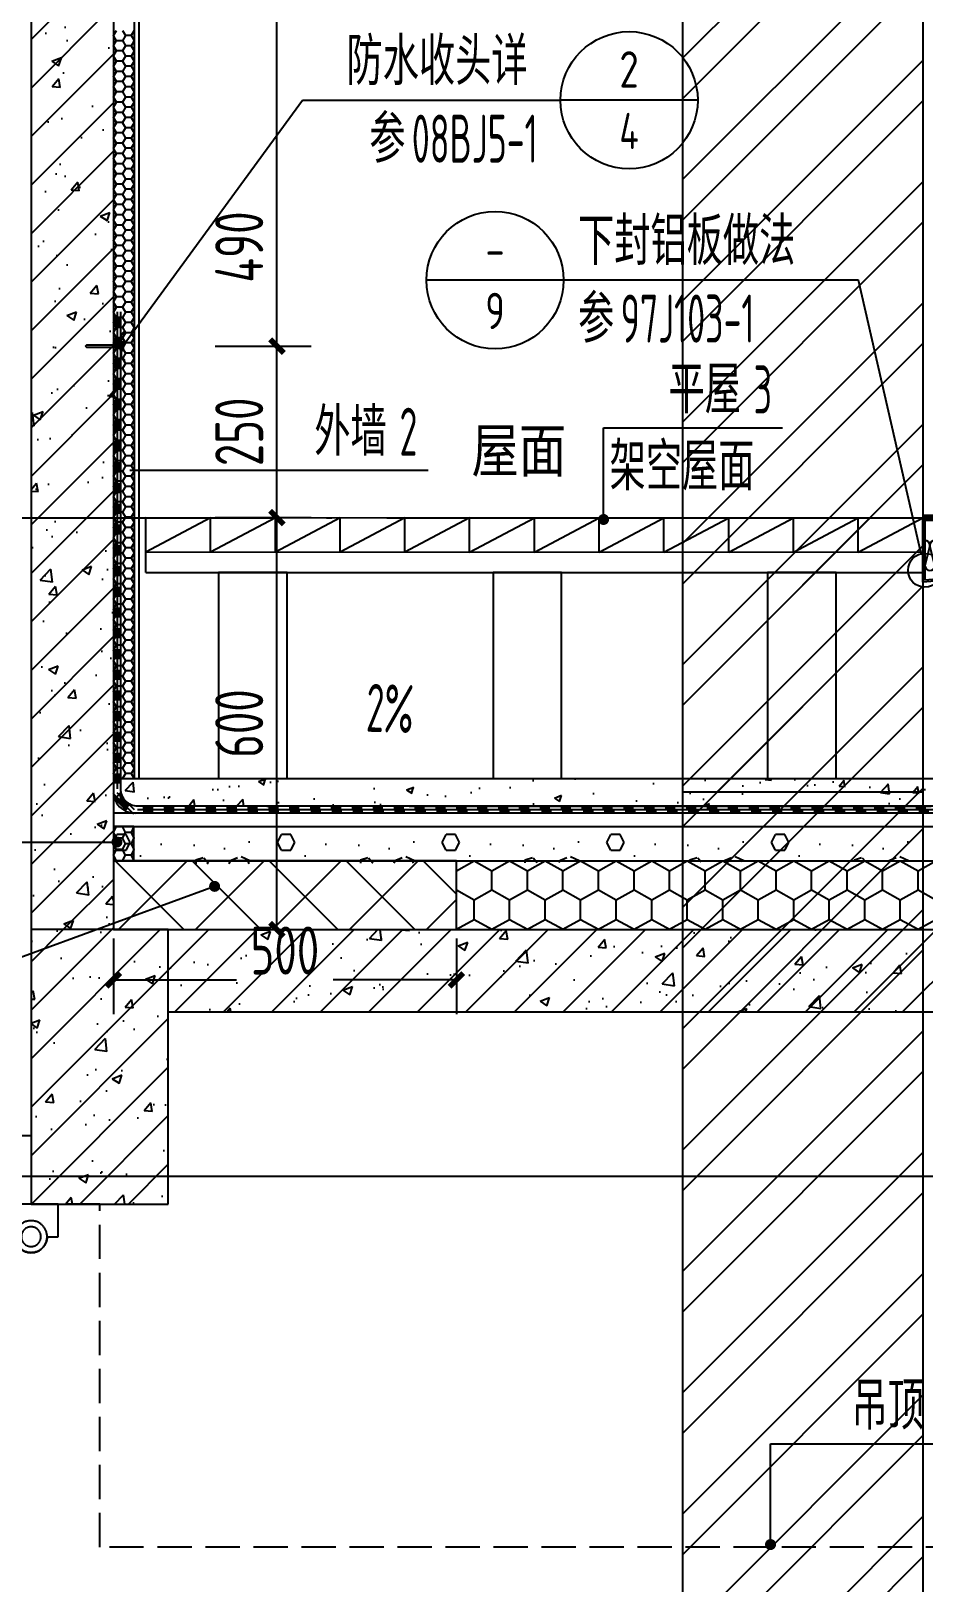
# Model space of a CAD drawing. Extents: x 198753 to 882193, y -399300 to 132460.
# Drawn here: x 374448 to 375749, y 2948 to 5209 of the extents above; entities that cross this region are included whole.
import ezdxf
from ezdxf.enums import TextEntityAlignment as Align

# ---------------------------------------------------------------- set-up
doc = ezdxf.new("R2010")
doc.units = 0
doc.header["$LTSCALE"] = 1000
doc.header["$MEASUREMENT"] = 0
for name, pattern in [('DASH', [0.35, 0.25, -0.1]), ('DOTE', [2.42, 2, -0.2, 0.02, -0.2]), ('HIDDEN', [9.525, 6.35, -3.175])]:
    doc.linetypes.add(name, pattern=pattern)
for name, color, linetype in [('00-图签', 7, 'Continuous'), ('01-标注_尺寸', 124, 'Continuous'), ('01-标注_符号', 200, 'Continuous'), ('02-TEXT_标注', 130, 'Continuous'), ('05-填充_156', 156, 'Continuous'), ('05-填充_天正', 26, 'Continuous'), ('A-0-房间名称', 7, 'Continuous'), ('A-D-玻璃剖线', 130, 'Continuous'), ('A-D-金属剖线', 200, 'Continuous'), ('A-O_屋面', 201, 'Continuous'), ('A-O_防水层', 222, 'Continuous'), ('A-STR-面层', 191, 'Continuous'), ('A-SUR_保温', 222, 'Continuous'), ('A-SUR_看线', 231, 'Continuous'), ('A_AXIS-轴线', 36, 'DOTE'), ('A_STR-砼墙', 51, 'Continuous'), ('A_STR-砼柱', 51, 'Continuous'), ('I-E-家具_活动', 201, 'DASH'), ('构造物', 145, 'Continuous'), ('钢龙骨', 173, 'Continuous')]:
    doc.layers.add(name, color=color, linetype=linetype)
doc.layers.add('04-不打印_辅助线', color=165, linetype='Continuous', plot=False)
doc.styles.add('_TCH_DIM', font='ROS1', dxfattribs={"width": 0.8, "bigfont": 'JD'})
doc.styles.add('_TCH_DIM_T3', font='ROS1', dxfattribs={"width": 0.8, "bigfont": 'JD'})
doc.styles.add('_TCH_SPACE', font='STXIHEI.TTF', dxfattribs={"width": 0.75, "height": 5})
doc.dimstyles.new('_TCH_ARCH&&20', dxfattribs={"dimtxt": 70, "dimasz": 20, "dimexe": 50, "dimexo": 60, "dimgap": 20, "dimtad": 1, "dimdec": 0, "dimzin": 0, "dimdsep": 46, "dimtxsty": '_TCH_DIM_T3', "dimblk": 'ARCHTICK', "dimcen": 0.09, "dimclrt": 4, "dimazin": 2, "dimtfac": 1, "dimtdec": 0, "dimtix": 1, "dimtmove": 2, "dimatfit": 3, "dimfxl": 0, "dimtolj": 1, "dimtzin": 0, "dimarcsym": 0})
pattern_1 = [(45, (0, 0), (-35.355339, 35.355339), []), (50, (0, 0), (143.452037, -12.550427), [15, -165]), (355, (0, 0), (-27.750267, 150.438427), [12, -132]), (100.4514, (11.95, -1.05), (115.701876, 137.88791), [12.74804, -140.22842]), (46.1842, (0, 40), (213.44821, -33.1038), [22.5, -247.5]), (96.6356, (17.79, 37.24), (186.93254, 194.82357), [19.12206, -210.3426]), (351.1842, (0, 40), (186.93239, 194.82372), [18, -198]), (21, (20, 30), (119.38141, -80.523778), [15, -165]), (326, (20, 30), (48.663066, 145.03001), [12, -132]), (71.4514, (29.95, 23.29), (168.044526, 64.5061), [12.74804, -140.22842]), (37.5, (0, 0), (2.431971, 66.578771), [0, -130.4, 0, -134, 0, -132.5]), (7.5, (0, 0), (52.613907, 78.882342), [0, -76.4, 0, -127.4, 0, -50.5]), (327.5, (-44.6, 0), (106.764487, -4.510974), [0, -50, 0, -156, 0, -207]), (317.5, (-64.6, 0), (116.637234, 20.020996), [0, -65, 0, -103.6, 0, -147])]

# ---------------------------------------------------------------- blocks, each defined once
blk = doc.blocks.new('A$C1C2A6847')
for p, q in [((52, 23.1), (55, 28.3)), ((55, 28.3), (55, 14)), ((52, 19.1), (55, 14))]:
    blk.add_line(p, q)
for points in [[(0, 21.1), (2, 23.1), (52, 23.1), (52, 19.1), (2, 19.1), (0, 21.1)], [(56, 42.1), (51, 37.1), (51, 5.1), (56, 0.1)], [(56.7, 41.4), (52, 36.7), (52, 26.6)], [(52, 25.6), (52, 16.6)], [(52, 15.6), (52, 5.6), (56.7, 0.9)]]:
    blk.add_lwpolyline(points)
for centre, start, end in [((52, 26.1), 270, 90), ((56.4, 41.8), 315, 135), ((52, 16.1), 270, 90), ((56.4, 0.5), 225, 45)]:
    blk.add_arc(centre, 0.5, start, end)
blk = doc.blocks.new('A$C643B6CAF')
at = {"layer": '钢龙骨'}
for points in [[(0, 28.4), (0, -31.6), (150, -31.6), (150, 28.4)], [(4, 24.4), (4, -27.6), (146, -27.6), (146, 24.4)]]:
    blk.add_lwpolyline(points, close=True, dxfattribs=at)
at = {"layer": '钢龙骨', "const_width": 10}
blk.add_lwpolyline([(0, -1.6), (-28, -1.6)], dxfattribs=at)
blk = doc.blocks.new('$LinePat$岩棉板')
at = {"color": 0}
for p, q in [((0, -17), (12, -67)), ((12, -67), (24, -17))]:
    blk.add_line(p, q, dxfattribs=at)
for centre, start, end in [((12, -17), 0, 180), ((0, -67), 270, 0), ((24, -67), 180, 270)]:
    blk.add_arc(centre, 12, start, end, dxfattribs=at)
at = {"layer": 'Defpoints'}
blk.add_point((0, 0.1), dxfattribs=at)
at = {"layer": 'Defpoints', "color": 0}
blk.add_point((24, -84), dxfattribs=at)
blk = doc.blocks.new('jrsjyur')
at = {"layer": '01-标注_符号'}
for p, q in [((-523.7, 346.2), (-723.7, 346.2)), ((-94.1, 346.2), (-523.7, 346.2)), ((-2.5, -52.5), (-94.1, 346.2))]:
    blk.add_line(p, q, dxfattribs=at)
for centre, radius in [((-623.7, 346.2), 100), ((3, -76.5), 24.7)]:
    blk.add_circle(centre, radius, dxfattribs=at)
at = {"layer": 'A-D-玻璃剖线'}
blk.add_lwpolyline([(0, 1800), (0, 0), (28, 0), (28, 1800)], dxfattribs=at)
at = {"layer": 'A-D-金属剖线'}
blk.add_lwpolyline([(178, -35), (178, -78.7), (0, -93.7), (0, 0), (28, 0), (28, -3), (3, -3), (3, -90.3), (175, -76.1), (175, -35), (178, -35)], dxfattribs=at)
at = {"layer": '钢龙骨'}
blk.add_lwpolyline([(178, 1800), (178, 0)], dxfattribs=at)
at = {"layer": 'A-SUR_保温', "xscale": 0.5966378461661732, "yscale": 0.5941895062325717, "zscale": 0.5941895062325717, "rotation": 179.999999999983}
for p in [(17.3, -80), (31.6, -80), (46, -80), (60.3, -80), (74.6, -80), (88.9, -80), (103.2, -80), (117.6, -80), (131.9, -80), (146.2, -80), (160.5, -80), (174.8, -80)]:
    blk.add_blockref('$LinePat$岩棉板', p, dxfattribs=at)
at = {"layer": '钢龙骨'}
blk.add_blockref('A$C643B6CAF', (28, 1.6), dxfattribs=at)
at = {"layer": '02-TEXT_标注', "style": '_TCH_DIM'}
for s, height, width, p in [('下封铝板做法', 69.46, 0.8, (-502.7, 368.3)), ('参', 69.5, 0.8, (-502.7, 255.2)), ('97J103-1', 70, 0.64, (-440.6, 255.2))]:
    blk.add_text(s, height=height, dxfattribs=dict(at, width=width)).set_placement(p)
for s, p, p2 in [('-', (-637.8, 364.6), (-609.5, 364.6)), ('9', (-637.8, 274.8), (-609.5, 274.8))]:
    blk.add_text(s, height=53, dxfattribs=at).set_placement(p, p2, align=Align.FIT)
blk = doc.blocks.new('*U174')
at = {"layer": '05-填充_156'}
h = blk.add_hatch(dxfattribs=at)
h.set_pattern_fill('金属', color=256, scale=50)
h.set_pattern_definition([(45, (-150, -1800), (-88.388, 88.388), []), (45, (-91.07, -1800), (-88.388, 88.388), [])])
h.paths.add_polyline_path([(-350, 0), (0, 0), (0, -2300), (-350, -2300)])
at = {"layer": 'A-SUR_看线', "color": 8}
blk.add_lwpolyline([(-350, 0), (0, 0), (0, -2300), (-350, -2300)], close=True, dxfattribs=at)
blk = doc.blocks.new('$LinePat$聚苯板')
at = {"color": 0}
for p, q in [((14.8, -8.6), (0, 0)), ((29.7, 0), (14.8, -8.6)), ((14.8, -8.6), (14.8, -25.7)), ((14.8, -25.7), (0, -34.3)), ((29.7, -34.3), (14.8, -25.7)), ((0, -34.3), (0, -51.4)), ((0, -51.4), (14.8, -60)), ((14.8, -60), (29.7, -51.4))]:
    blk.add_line(p, q, dxfattribs=at)
blk = doc.blocks.new('*U230')
at = {"layer": 'A-SUR_保温', "color": 26}
blk.add_lwpolyline([(0, 0), (30, 0), (30, 50), (0, 50), (0, 0)], dxfattribs=at)
at = {"layer": 'A-SUR_保温', "color": 26, "xscale": -0.5613129069031817, "yscale": 0.5, "zscale": 0.5, "rotation": 270.000000908562}
for p in [(30, 33.3), (30, 16.7), (30, 0)]:
    blk.add_blockref('$LinePat$聚苯板', p, dxfattribs=at)
blk = doc.blocks.new('窗帘')
at = {"linetype": 'HIDDEN', "ltscale": 3}
blk.add_line((23.3, -47.5), (23.3, -491.9), dxfattribs=at)
blk.add_lwpolyline([(-23.3, -47.5), (-39.5, -47.5), (-39.5, 0), (39.5, 0), (39.5, -47.5), (23.3, -47.5)])
for radius in [23.3, 14.3]:
    blk.add_circle((0, -47.5), radius)
blk.add_arc((0, -47.5), 23.3, 180, 0)
blk = doc.blocks.new('_ArchTick')
at = {"color": 0, "linetype": 'ByBlock', "const_width": 0.4}
blk.add_lwpolyline([(-0.5, -0.5), (0.5, 0.5)], dxfattribs=at)
blk = doc.blocks.new('*D2115')
at = {"layer": '01-标注_尺寸', "color": 0, "lineweight": -2, "transparency": 16777216}
for p, q in [((0, -13.3), (0, -123.3)), ((500, -13.3), (500, -123.3)), ((0, -73.3), (179.6, -73.3)), ((500, -73.3), (320.4, -73.3))]:
    blk.add_line(p, q, dxfattribs=at)
at = {"layer": 'Defpoints', "color": 0, "transparency": 16777216}
for p in [(0, 46.7), (500, 46.7), (500, -73.3)]:
    blk.add_point(p, dxfattribs=at)
at = {"layer": '01-标注_尺寸', "color": 0, "lineweight": -2, "transparency": 16777216, "xscale": 20, "yscale": 20, "zscale": 20, "rotation": 180}
blk.add_blockref('_ArchTick', (0, -73.3), dxfattribs=at)
at = {"layer": '01-标注_尺寸', "color": 0, "lineweight": -2, "transparency": 16777216, "xscale": 20, "yscale": 20, "zscale": 20}
blk.add_blockref('_ArchTick', (500, -73.3), dxfattribs=at)
at = {"layer": '01-标注_尺寸', "color": 4, "transparency": 16777216, "insert": (250, -30.6), "char_height": 70, "attachment_point": 5, "style": '_TCH_DIM_T3'}
blk.add_mtext('\\A1;500', dxfattribs=at)
blk = doc.blocks.new('$LinePat$防水层2')
at = {"color": 0}
blk.add_line((0, 0), (600, 0), dxfattribs=at)
blk.add_solid([(150, 0), (450, 0), (150, -100), (450, -100)], dxfattribs=at)
blk = doc.blocks.new('$LinePat$空心砌块')
at = {"color": 0}
for p in [(0, -300), (536, -300)]:
    blk.add_line(p, (536, 0), dxfattribs=at)
blk = doc.blocks.new('*D1420')
at = {"layer": '01-标注_尺寸', "color": 0, "lineweight": -2, "transparency": 16777216}
for p, q in [((374716.1, 4500.1), (374856.2, 4500.1)), ((374806.2, 3900), (374806.2, 4500.1)), ((374716.1, 3900), (374856.2, 3900))]:
    blk.add_line(p, q, dxfattribs=at)
at = {"layer": 'Defpoints', "color": 0, "transparency": 16777216}
for p in [(374656.1, 4500.1), (374806.2, 4500.1), (374656.1, 3900)]:
    blk.add_point(p, dxfattribs=at)
at = {"layer": '01-标注_尺寸', "color": 0, "lineweight": -2, "transparency": 16777216, "xscale": 20, "yscale": 20, "zscale": 20}
for p, rotation in [((374806.2, 4500.1), 90), ((374806.2, 3900), 270)]:
    blk.add_blockref('_ArchTick', p, dxfattribs=dict(at, rotation=rotation))
at = {"layer": '01-标注_尺寸', "color": 4, "transparency": 16777216, "insert": (374751.2, 4200.1), "char_height": 70, "attachment_point": 5, "rotation": 90, "style": '_TCH_DIM_T3'}
blk.add_mtext('\\A1;600', dxfattribs=at)
blk = doc.blocks.new('*D1421')
at = {"layer": '01-标注_尺寸', "color": 0, "lineweight": -2, "transparency": 16777216}
for p, q in [((374716.1, 4750), (374856.2, 4750)), ((374806.2, 4500.1), (374806.2, 4750)), ((374716.1, 4500.1), (374856.2, 4500.1))]:
    blk.add_line(p, q, dxfattribs=at)
at = {"layer": 'Defpoints', "color": 0, "transparency": 16777216}
for p in [(374656.1, 4750), (374806.2, 4750), (374656.1, 4500.1)]:
    blk.add_point(p, dxfattribs=at)
at = {"layer": '01-标注_尺寸', "color": 0, "lineweight": -2, "transparency": 16777216, "xscale": 20, "yscale": 20, "zscale": 20}
for p, rotation in [((374806.2, 4750), 90), ((374806.2, 4500.1), 270)]:
    blk.add_blockref('_ArchTick', p, dxfattribs=dict(at, rotation=rotation))
at = {"layer": '01-标注_尺寸', "color": 4, "transparency": 16777216, "insert": (374751.2, 4625.1), "char_height": 70, "attachment_point": 5, "rotation": 90, "style": '_TCH_DIM_T3'}
blk.add_mtext('\\A1;250', dxfattribs=at)
blk = doc.blocks.new('*D1422')
at = {"layer": '01-标注_尺寸', "color": 0, "lineweight": -2, "transparency": 16777216}
for p, q in [((374716.1, 5239.8), (374856.2, 5239.8)), ((374806.2, 4750), (374806.2, 5239.8)), ((374716.1, 4750), (374856.2, 4750))]:
    blk.add_line(p, q, dxfattribs=at)
at = {"layer": 'Defpoints', "color": 0, "transparency": 16777216}
for p in [(374656.1, 5239.8), (374806.2, 5239.8), (374656.1, 4750)]:
    blk.add_point(p, dxfattribs=at)
at = {"layer": '01-标注_尺寸', "color": 0, "lineweight": -2, "transparency": 16777216, "xscale": 20, "yscale": 20, "zscale": 20}
for p, rotation in [((374806.2, 5239.8), 90), ((374806.2, 4750), 270)]:
    blk.add_blockref('_ArchTick', p, dxfattribs=dict(at, rotation=rotation))
at = {"layer": '01-标注_尺寸', "color": 4, "transparency": 16777216, "insert": (374751.2, 4894.4), "char_height": 70, "attachment_point": 5, "rotation": 90, "style": '_TCH_DIM_T3'}
blk.add_mtext('\\A1;490', dxfattribs=at)
blk = doc.blocks.new('dfsgfdgh')
at = {"transparency": 33554641}
h = blk.add_hatch(dxfattribs=at)
h.set_pattern_fill('ANSI37', color=26, scale=50)
h.set_pattern_definition([(45, (4580, -17100), (-56.1266, 56.1266), []), (135, (4580, -17100), (-56.1266, -56.1266), [])])
h.paths.add_polyline_path([(0, 0), (500, 0), (500, 100), (0, 100)])
at = {"color": 26}
blk.add_lwpolyline([(0, 0), (500, 0), (500, 100), (0, 100)], close=True, dxfattribs=at)
at = {"layer": '01-标注_尺寸'}
dim = blk.add_linear_dim(base=(500, -73.3), p1=(0, 46.7), p2=(500, 46.7), angle=360, dimstyle='_TCH_ARCH&&20', dxfattribs=at)
dim.commit()
dim.dimension.update_dxf_attribs({"geometry": '*D2115', "text_midpoint": (250, -30.6), "dimtype": 161})

msp = doc.modelspace()

# ---------------------------------------------------------------- hatches: boundary and pattern name
at = {"layer": '05-填充_天正'}
h = msp.add_hatch(dxfattribs=at)
h.set_pattern_fill('钢筋混凝土', color=256, scale=20, style=0)
h.set_pattern_definition(pattern_1)
h.paths.add_polyline_path([(374567.8, 5239.8), (374447.8, 5239.8), (374447.8, 3900), (374567.8, 3900)])
h = msp.add_hatch(dxfattribs=at)
h.set_pattern_fill('钢筋混凝土', color=256, scale=20, style=0)
h.set_pattern_definition(pattern_1)
h.paths.add_polyline_path([(374447.8, 3500), (374647.8, 3500), (374647.8, 3900), (374447.8, 3900)])
h = msp.add_hatch(dxfattribs=at)
h.set_pattern_fill('钢筋混凝土', color=256, scale=20, style=0)
h.set_pattern_definition(pattern_1)
h.paths.add_polyline_path([(374647.8, 3900), (374647.8, 3780), (376247.8, 3780), (376247.8, 3900)])
at = {"layer": 'A-SUR_保温'}
h = msp.add_hatch(dxfattribs=at)
h.set_pattern_fill('混凝土', color=26, scale=15)
h.set_pattern_definition([(50, (285043.275, 406223.1), (107.589027, -9.41282), [11.25, -123.75]), (355, (285043.28, 406223.1), (-20.8127, 112.82882), [9, -99]), (100.4514, (285052.24, 406222.31), (86.776407, 103.41593), [9.561029, -105.171317]), (46.1842, (285043.28, 406253.1), (160.086157, -24.827852), [16.875, -185.625]), (96.6356, (285056.62, 406251.03), (140.199406, 146.11768), [14.34154, -157.75695]), (351.1842, (285043.28, 406253.1), (140.19929, 146.11779), [13.5, -148.5]), (21, (285058.275, 406245.6), (89.536058, -60.392834), [11.25, -123.75]), (326, (285058.28, 406245.6), (36.4973, 108.772507), [9, -99]), (71.4514, (285065.74, 406240.56), (126.033394, 48.379575), [9.561029, -105.171317]), (37.5, (285043.275, 406223.096), (1.8239783, 49.934078), [0, -97.8, 0, -100.5, 0, -99.375]), (7.5, (285043.275, 406223.096), (39.4604306, 59.161757), [0, -57.3, 0, -95.55, 0, -37.875]), (327.5, (285009.825, 406223.096), (80.0733654, -3.3832308), [0, -37.5, 0, -117, 0, -155.25]), (317.5, (284994.825, 406223.096), (87.477925, 15.015747), [0, -48.75, 0, -77.7, 0, -110.25])])
h.paths.add_polyline_path([(375917.8, 4079.9), (375917.8, 4119.9), (374568.1, 4120), (374567.8, 4079.9)])
h = msp.add_hatch(dxfattribs=at)
h.set_pattern_fill('加气混凝土', color=26, scale=20)
h.set_pattern_definition([(0, (405272.82, 402044.56), (120, 240), [0, -240]), (0, (405132.42, 402012.16), (120, 240), [0, -240]), (0, (405210.42, 402009.76), (120, 240), [0, -240]), (0, (405295.62, 402080.56), (120, 240), [0, -240]), (0, (405196.02, 401997.76), (120, 240), [0, -240]), (0, (405319.62, 402231.76), (120, 240), [0, -240]), (0, (405246.42, 402212.56), (120, 240), [0, -240]), (0, (405284.82, 402182.56), (120, 240), [0, -240]), (0, (405089.22, 402177.76), (120, 240), [0, -240]), (0, (405206.82, 402166.96), (120, 240), [0, -240]), (0, (405161.22, 402105.76), (120, 240), [0, -240]), (0, (405163.62, 402015.76), (120, 240), [0, -240]), (0, (405253.62, 402006.16), (120, 240), [0, -240]), (0, (405319.62, 402111.76), (120, 240), [0, -240]), (0, (405095.22, 402074.56), (120, 240), [0, -240]), (0, (405115.62, 402115.36), (120, 240), [0, -240]), (0, (405209.22, 402098.56), (120, 240), [0, -240]), (0, (405175.62, 402063.76), (120, 240), [0, -240]), (0, (405156.42, 402142.96), (120, 240), [0, -240]), (0, (405186.42, 402232.96), (120, 240), [0, -240]), (0, (405104.82, 402024.16), (120, 240), [0, -240]), (0, (405236.82, 402183.76), (120, 240), [0, -240]), (0, (405125.22, 402187.36), (120, 240), [0, -240]), (0, (405106.02, 402218.56), (120, 240), [0, -240]), (130.601294, (405304.879, 402156.617), (-599.99999337, 720.00000315), [10.53662, -4414.8444]), (18.434949, (405287.736, 402161.19), (599.9999978, 239.9999982), [10.8421, -1507.05116]), (90, (405287.74, 402150.9), (120, 240), [10.28571, -469.71426]), (161.565051, (405298.02, 402147.474), (-600.000003, 239.999982), [10.8421, -1507.05116]), (53.130102, (405298.02, 402147.474), (120, 240), [11.42857, -1188.5714]), (135, (405307.165, 402025.19), (-120.000015, 239.999984), [9.69746, -669.12504]), (45, (405293.45, 402025.19), (120, 239.999999), [9.69746, -669.12504]), (135, (405300.31, 402018.33), (-120.000015, 239.999984), [9.69746, -669.12504]), (45, (405300.31, 402018.33), (120, 239.999999), [9.69746, -669.12504]), (116.56505, (405191.74, 402186.33), (-2e-05, 479.99999), [12.77753, -255.5506]), (180, (405186.02, 402197.76), (-120, 240), [13.71429, -226.2857]), (63.43495, (405166.6, 402186.33), (1e-06, 480), [12.77753, -255.5506]), (116.56505, (405172.3, 402174.9), (-2e-05, 479.99999), [12.77753, -255.5506]), (0, (405172.3, 402174.9), (120, 240), [13.71429, -226.2857]), (63.43495, (405186.02, 402174.9), (1e-06, 480), [12.77753, -255.5506]), (107.102728, (405282.022, 402105.188), (-359.99998624, 1200.00000194), [15.54454, -6513.161]), (143.972626, (405277.45, 402120.045), (-2279.9999711, 1679.9999981), [15.54454, -3248.808]), (180, (405264.88, 402129.2), (-120, 240), [14.85714, -225.14284]), (36.0273733, (405237.45, 402120.045), (2279.99998315, 1679.9999819), [15.54454, -3248.808]), (71.565051, (405232.88, 402106.33), (360.000002, 1199.999998), [14.45613, -1503.43712]), (107.102728, (405237.4504, 402091.474), (-359.99998624, 1200.00000194), [15.54454, -6513.161]), (143.972626, (405250.022, 402082.331), (-2279.9999711, 1679.9999981), [15.54454, -3248.808]), (0, (405250.02, 402082.33), (120, 240), [14.85714, -225.14284]), (36.0273733, (405264.879, 402082.331), (2279.99998315, 1679.9999819), [15.54454, -3248.808]), (71.565051, (405277.45, 402091.474), (360.000002, 1199.999998), [14.45613, -1503.43712]), (150.255118, (405284.308, 402217.188), (-360.0000009, 239.999997), [9.21401, -1925.72784]), (90, (405276.31, 402212.62), (120, 240), [9.14286, -470.8571]), (29.744881, (405276.308, 402212.617), (360.0000002, 239.9999989), [9.21401, -1925.72784]), (116.56505, (405228.3, 402046.9), (-2e-05, 479.99999), [12.77753, -255.5506]), (168.690067, (405222.593, 402058.331), (-1080.0000008, 239.999994), [11.6549, -2435.8742]), (41.185925, (405202.022, 402052.617), (2999.99998182, 2639.9999769), [12.14874, -5090.3208]), (90, (405202.02, 402041.19), (120, 240), [11.42857, -468.5714]), (138.814074, (405211.165, 402033.188), (-2999.99994668, 2640.0000168), [12.14874, -5090.3208]), (16.6992442, (405211.165, 402033.188), (3959.9999702, 1199.99998743), [11.93178, -4999.415]), (60.945396, (405222.593, 402036.617), (119.99999968, 239.99999788), [11.76643, -4930.1358]), (109.983106, (405127.736, 402147.474), (-600.00000226, 1679.99999555), [13.3768, -5604.879]), (155.556045, (405123.165, 402160.045), (-1560.00000595, 719.99998504), [13.8092, -5786.0526]), (24.4439547, (405098.022, 402160.045), (1560.00000078, 719.99999654), [13.8092, -5786.0526]), (70.0168934, (405093.45, 402147.474), (600.0000018, 1679.99999583), [13.3768, -5604.879]), (109.983106, (405098.022, 402134.903), (-600.00000226, 1679.99999555), [13.3768, -5604.879]), (160.016893, (405110.593, 402130.331), (-600.0000004, 239.9999891), [13.3768, -2795.751]), (19.9831065, (405110.593, 402130.331), (599.9999967, 239.9999996), [13.3768, -2795.751]), (70.0168934, (405123.165, 402134.903), (600.0000018, 1679.99999583), [13.3768, -5604.879]), (122.005383, (405216.88, 402125.76), (-120.0000161, 239.9999877), [10.78169, -2253.3736]), (18.434949, (405200.88, 402131.474), (599.9999978, 239.9999982), [10.8421, -1507.05116]), (90, (405200.88, 402121.19), (120, 240), [10.28571, -469.71426]), (161.565051, (405211.165, 402117.76), (-600.000003, 239.999982), [10.8421, -1507.05116]), (54.462322, (405211.165, 402117.76), (839.9999988, 1199.9999982), [9.83123, -4119.2846]), (116.56505, (405147.16, 402067.47), (-2e-05, 479.99999), [12.77753, -255.5506]), (180, (405141.45, 402078.9), (-120, 240), [12.57143, -227.42856]), (59.0362434, (405122.022, 402067.474), (120.0000004, 239.9999988), [13.32789, -2785.5288]), (120.963756, (405128.88, 402056.045), (-120.0000164, 239.999989), [13.32789, -2785.5288]), (0, (405128.88, 402056.05), (120, 240), [12.57143, -227.42856]), (63.43495, (405141.45, 402056.05), (1e-06, 480), [12.77753, -255.5506])])
h.paths.add_polyline_path([(375947.8, 4000), (375947.8, 4049.9), (374567.8, 4050.1), (374567.8, 3995.2)])

# ---------------------------------------------------------------- linework, layer by layer
at = {"layer": '01-标注_符号'}
for p, q in [((374580.8, 4749), (374843.4, 5108.2)), ((374843.4, 5108.2), (375219.5, 5108.2)), ((375419.5, 5108.2), (375219.5, 5108.2)), ((375282.3, 4497.4), (375282.3, 4630.8)), ((375282.3, 4630.8), (375542.9, 4630.8)), ((374591.8, 4569.2), (374817.8, 4569.2)), ((374817.8, 4569.2), (375026.7, 4569.2)), ((374715.3, 3962.9), (374255.3, 3794.3)), ((375525.7, 3004), (375525.7, 3150.5)), ((375525.7, 3150.5), (375766.1, 3150.5))]:
    msp.add_line(p, q, dxfattribs=at)
at = {"layer": '01-标注_符号', "const_width": 8}
for points in [[(375282.3, 4493.4, 1), (375282.3, 4501.4, 1)], [(374569, 4027.5, 1), (374577, 4027.5, 1)], [(374719.1, 3964.3, 1), (374711.6, 3961.5, 1)], [(375525.7, 3000, 1), (375525.7, 3008, 1)]]:
    msp.add_lwpolyline(points, format="xyb", close=True, dxfattribs=at)
at = {"layer": '01-标注_符号'}
msp.add_lwpolyline([(374853.9, 4169.9, 0, 0, 0), (375012.5, 4164.8, 16, 0, 0), (375072.5, 4162.8, 0, 0, 0)], format="xyseb", dxfattribs=at)
msp.add_lwpolyline([(373295.2, 4027.5), (374573, 4027.5)], dxfattribs=at)
for centre, radius in [((375319.5, 5108.2), 100), ((374579.3, 4746.8), 2.65)]:
    msp.add_circle(centre, radius, dxfattribs=at)
at = {"layer": '04-不打印_辅助线', "color": 251}
msp.add_line((408384.2, 3540), (338573.5, 3540), dxfattribs=at)
at = {"layer": 'A-O_屋面'}
for p, q in [((374615.1, 4500.2), (375747.8, 4499.9)), ((374615.1, 4420.2), (374615.1, 4500.2)), ((374615.1, 4450.2), (375747.8, 4450)), ((375747.8, 4450), (375747.8, 4420)), ((374615.1, 4420.2), (375747.8, 4420)), ((374568.1, 4120), (375937.8, 4119.8)), ((374567.8, 4070), (375947.8, 4070)), ((374568.1, 4070), (375947.8, 4069.8)), ((374567.8, 4050), (375947.8, 4050))]:
    msp.add_line(p, q, dxfattribs=at)
for points in [[(374721.2, 4420.1), (374721.2, 4119.9), (374821.2, 4119.9), (374821.2, 4420.1), (374721.2, 4420.1)], [(375121.2, 4420.1), (375121.2, 4119.9), (375221.2, 4119.9), (375221.2, 4420.1), (375121.2, 4420.1)], [(375521.2, 4420.1), (375521.2, 4119.9), (375621.2, 4119.9), (375621.2, 4420.1), (375521.2, 4420.1)]]:
    msp.add_lwpolyline(points, close=True, dxfattribs=at)
msp.add_lwpolyline([(374567.8, 4000), (375947.8, 4000), (375947.8, 4400)], dxfattribs=at)
at = {"layer": 'A-O_防水层'}
for points in [[(374568.1, 5144.6), (374568.1, 4105, 0.49936), (374603.1, 4070), (375947.8, 4069.8)], [(374578.1, 4800), (374578.1, 4105, 0.414214), (374603.1, 4080), (375947.8, 4080)]]:
    msp.add_lwpolyline(points, format="xyb", dxfattribs=at)
at = {"layer": 'A-STR-面层', "linetype": 'DASH', "ltscale": 0.2}
msp.add_lwpolyline([(378531.9, 3000), (374547.8, 3000), (374547.8, 3500), (374325.8, 3500)], dxfattribs=at)
at = {"layer": 'A-SUR_保温'}
msp.add_line((374447.8, 5300), (374447.8, 3599.8), dxfattribs=at)
at = {"layer": 'A-SUR_保温', "color": 26}
msp.add_line((374598.1, 5239.8), (374598.1, 4120), dxfattribs=at)
at = {"layer": 'A-SUR_保温'}
for points in [[(374447.8, 5300), (374347.8, 5300), (374347.8, 3703.2), (374195.8, 3703.2), (374195.8, 3604.8), (374325.8, 3604.8), (374325.8, 3599.8), (374447.8, 3599.8)], [(374605.1, 5239.8), (374605.1, 4120)]]:
    msp.add_lwpolyline(points, dxfattribs=at)
at = {"layer": 'A_AXIS-轴线', "ltscale": 0.4}
msp.add_line((373030.2, 4500), (378531.9, 4500), dxfattribs=at)
at = {"layer": 'A_STR-砼墙'}
for p, q in [((374447.8, 5239.8), (374447.8, 3900)), ((374567.8, 5239.8), (374567.8, 3900)), ((374647.8, 3900), (376247.8, 3900)), ((374647.8, 3780), (376247.8, 3780))]:
    msp.add_line(p, q, dxfattribs=at)
at = {"layer": 'A_STR-砼柱'}
for p, q in [((374647.8, 3900), (374447.8, 3900)), ((374447.8, 3900), (374447.8, 3500)), ((374647.8, 3500), (374647.8, 3900)), ((374447.8, 3500), (374647.8, 3500))]:
    msp.add_line(p, q, dxfattribs=at)

# ---------------------------------------------------------------- block references
msp.add_blockref('jrsjyur', (375747.8, 4499.9))
at = {"layer": '00-图签'}
for p in [(375747.8, 6400), (375747.8, 4499.9)]:
    msp.add_blockref('*U174', p, dxfattribs=at)
at = {"layer": 'A-O_防水层', "yscale": 0.05, "zscale": 0.05}
for p, xscale, rotation in [((374573.1, 4800), 0.05036231884056291, 270.0000000020586), ((374578.1, 4800), 0.05036231884056291, 270.0000000020586), ((374573.1, 4769.8), 0.05036231884056291, 270.0000000020586), ((374578.1, 4769.8), 0.05036231884056291, 270.0000000020586), ((374573.1, 4739.6), 0.05036231884056291, 270.0000000020586), ((374578.1, 4739.6), 0.05036231884056291, 270.0000000020586), ((374573.1, 4709.3), 0.05036231884056291, 270.0000000020586), ((374578.1, 4709.3), 0.05036231884056291, 270.0000000020586), ((374573.1, 4679.1), 0.05036231884056291, 270.0000000020586), ((374578.1, 4679.1), 0.05036231884056291, 270.0000000020586), ((374573.1, 4648.9), 0.05036231884056291, 270.0000000020586), ((374578.1, 4648.9), 0.05036231884056291, 270.0000000020586), ((374573.1, 4618.7), 0.05036231884056291, 270.0000000020586), ((374578.1, 4618.7), 0.05036231884056291, 270.0000000020586), ((374573.1, 4588.5), 0.05036231884056291, 270.0000000020586), ((374578.1, 4588.5), 0.05036231884056291, 270.0000000020586), ((374573.1, 4558.3), 0.05036231884056291, 270.0000000020586), ((374578.1, 4558.3), 0.05036231884056291, 270.0000000020586), ((374573.1, 4528), 0.05036231884056291, 270.0000000020586), ((374578.1, 4528), 0.05036231884056291, 270.0000000020586), ((374573.1, 4497.8), 0.05036231884056291, 270.0000000020586), ((374578.1, 4497.8), 0.05036231884056291, 270.0000000020586), ((374573.1, 4467.6), 0.05036231884056291, 270.0000000020586), ((374578.1, 4467.6), 0.05036231884056291, 270.0000000020586), ((374573.1, 4437.4), 0.05036231884056291, 270.0000000020586), ((374578.1, 4437.4), 0.05036231884056291, 270.0000000020586), ((374573.1, 4407.2), 0.05036231884056291, 270.0000000020586), ((374578.1, 4407.2), 0.05036231884056291, 270.0000000020586), ((374573.1, 4377), 0.05036231884056291, 270.0000000020586), ((374578.1, 4377), 0.05036231884056291, 270.0000000020586), ((374573.1, 4346.7), 0.05036231884056291, 270.0000000020586), ((374578.1, 4346.7), 0.05036231884056291, 270.0000000020586), ((374573.1, 4316.5), 0.05036231884056291, 270.0000000020586), ((374578.1, 4316.5), 0.05036231884056291, 270.0000000020586), ((374573.1, 4286.3), 0.05036231884056291, 270.0000000020586), ((374578.1, 4286.3), 0.05036231884056291, 270.0000000020586), ((374573.1, 4256.1), 0.05036231884056291, 270.0000000020586), ((374578.1, 4256.1), 0.05036231884056291, 270.0000000020586), ((374573.1, 4225.9), 0.05036231884056291, 270.0000000020586), ((374578.1, 4225.9), 0.05036231884056291, 270.0000000020586), ((374573.1, 4195.7), 0.05036231884056291, 270.0000000020586), ((374578.1, 4195.7), 0.05036231884056291, 270.0000000020586), ((374573.1, 4165.4), 0.05036231884056291, 270.0000000020586), ((374578.1, 4165.4), 0.05036231884056291, 270.0000000020586), ((374573.1, 4135.2), 0.05036231884056291, 270.0000000020586), ((374578.1, 4135.2), 0.05036231884056291, 270.0000000020586), ((374566.9, 4098.8), 0.07071067811865368, 315.0000000000009), ((374572.9, 4099.8), 0.05892556509887788, 315.0000000000011), ((374603.1, 4080), 0.05074150773546215, 359.9927441738095), ((374603.1, 4075), 0.05093599184984075, 359.9932060399793), ((374633.6, 4080), 0.05074150773546215, 359.9927441738095), ((374633.7, 4075), 0.05093599184984075, 359.9932060399793), ((374664, 4080), 0.05074150773546215, 359.9927441738095), ((374664.2, 4075), 0.05093599184984075, 359.9932060399793), ((374694.5, 4080), 0.05074150773546215, 359.9927441738095), ((374694.8, 4075), 0.05093599184984075, 359.9932060399793), ((374724.9, 4080), 0.05074150773546215, 359.9927441738095), ((374725.4, 4075), 0.05093599184984075, 359.9932060399793), ((374755.3, 4080), 0.05074150773546215, 359.9927441738095), ((374755.9, 4075), 0.05093599184984075, 359.9932060399793), ((374785.8, 4080), 0.05074150773546215, 359.9927441738095), ((374786.5, 4075), 0.05093599184984075, 359.9932060399793), ((374816.2, 4080), 0.05074150773546215, 359.9927441738095), ((374817, 4075), 0.05093599184984075, 359.9932060399793), ((374846.7, 4080), 0.05074150773546215, 359.9927441738095), ((374847.6, 4075), 0.05093599184984075, 359.9932060399793), ((374877.1, 4080), 0.05074150773546215, 359.9927441738095), ((374878.2, 4075), 0.05093599184984075, 359.9932060399793), ((374907.6, 4080), 0.05074150773546215, 359.9927441738095), ((374908.7, 4075), 0.05093599184984075, 359.9932060399793), ((374938, 4080), 0.05074150773546215, 359.9927441738095), ((374939.3, 4075), 0.05093599184984075, 359.9932060399793), ((374968.5, 4080), 0.05074150773546215, 359.9927441738095), ((374969.9, 4075), 0.05093599184984075, 359.9932060399793), ((374998.9, 4079.9), 0.05074150773546215, 359.9927441738095), ((375000.4, 4075), 0.05093599184984075, 359.9932060399793), ((375029.3, 4079.9), 0.05074150773546215, 359.9927441738095), ((375031, 4074.9), 0.05093599184984075, 359.9932060399793), ((375059.8, 4079.9), 0.05074150773546215, 359.9927441738095), ((375061.5, 4074.9), 0.05093599184984075, 359.9932060399793), ((375090.2, 4079.9), 0.05074150773546215, 359.9927441738095), ((375092.1, 4074.9), 0.05093599184984075, 359.9932060399793), ((375120.7, 4079.9), 0.05074150773546215, 359.9927441738095), ((375122.7, 4074.9), 0.05093599184984075, 359.9932060399793), ((375151.1, 4079.9), 0.05074150773546215, 359.9927441738095), ((375153.2, 4074.9), 0.05093599184984075, 359.9932060399793), ((375181.6, 4079.9), 0.05074150773546215, 359.9927441738095), ((375183.8, 4074.9), 0.05093599184984075, 359.9932060399793), ((375212, 4079.9), 0.05074150773546215, 359.9927441738095), ((375214.3, 4074.9), 0.05093599184984075, 359.9932060399793), ((375242.5, 4079.9), 0.05074150773546215, 359.9927441738095), ((375244.9, 4074.9), 0.05093599184984075, 359.9932060399793), ((375272.9, 4079.9), 0.05074150773546215, 359.9927441738095), ((375275.5, 4074.9), 0.05093599184984075, 359.9932060399793), ((375303.3, 4079.9), 0.05074150773546215, 359.9927441738095), ((375306, 4074.9), 0.05093599184984075, 359.9932060399793), ((375333.8, 4079.9), 0.05074150773546215, 359.9927441738095), ((375336.6, 4074.9), 0.05093599184984075, 359.9932060399793), ((375364.2, 4079.9), 0.05074150773546215, 359.9927441738095), ((375367.2, 4074.9), 0.05093599184984075, 359.9932060399793), ((375394.7, 4079.9), 0.05074150773546215, 359.9927441738095), ((375397.7, 4074.9), 0.05093599184984075, 359.9932060399793), ((375425.1, 4079.9), 0.05074150773546215, 359.9927441738095), ((375428.3, 4074.9), 0.05093599184984075, 359.9932060399793), ((375455.6, 4079.9), 0.05074150773546215, 359.9927441738095), ((375458.8, 4074.9), 0.05093599184984075, 359.9932060399793), ((375486, 4079.9), 0.05074150773546215, 359.9927441738095), ((375489.4, 4074.9), 0.05093599184984075, 359.9932060399793), ((375516.5, 4079.9), 0.05074150773546215, 359.9927441738095), ((375520, 4074.9), 0.05093599184984075, 359.9932060399793), ((375546.9, 4079.9), 0.05074150773546215, 359.9927441738095), ((375550.5, 4074.9), 0.05093599184984075, 359.9932060399793), ((375577.4, 4079.9), 0.05074150773546215, 359.9927441738095), ((375581.1, 4074.9), 0.05093599184984075, 359.9932060399793), ((375607.8, 4079.9), 0.05074150773546215, 359.9927441738095), ((375611.6, 4074.9), 0.05093599184984075, 359.9932060399793), ((375638.2, 4079.9), 0.05074150773546215, 359.9927441738095), ((375642.2, 4074.9), 0.05093599184984075, 359.9932060399793), ((375668.7, 4079.9), 0.05074150773546215, 359.9927441738095), ((375672.8, 4074.9), 0.05093599184984075, 359.9932060399793), ((375699.1, 4079.9), 0.05074150773546215, 359.9927441738095), ((375703.3, 4074.9), 0.05093599184984075, 359.9932060399793), ((375729.6, 4079.9), 0.05074150773546215, 359.9927441738095), ((375733.9, 4074.9), 0.05093599184984075, 359.9932060399793)]:
    msp.add_blockref('$LinePat$防水层2', p, dxfattribs=dict(at, xscale=xscale, rotation=rotation))
at = {"layer": 'A-SUR_保温', "color": 26}
for name, p, xscale, yscale, zscale, rotation in [('$LinePat$聚苯板', (374598.1, 5195), -0.5028494030851792, 0.5, 0.5, 269.9999999979391), ('$LinePat$聚苯板', (374598.1, 5180.1), -0.5028494030851792, 0.5, 0.5, 269.9999999979391), ('$LinePat$聚苯板', (374598.1, 5165.1), -0.5028494030851792, 0.5, 0.5, 269.9999999979391), ('$LinePat$聚苯板', (374598.1, 5150.2), -0.5028494030851792, 0.5, 0.5, 269.9999999979391), ('$LinePat$聚苯板', (374598.1, 5135.3), -0.5028494030851792, 0.5, 0.5, 269.9999999979391), ('$LinePat$聚苯板', (374598.1, 5120.4), -0.5028494030851792, 0.5, 0.5, 269.9999999979391), ('$LinePat$聚苯板', (374598.1, 5105.4), -0.5028494030851792, 0.5, 0.5, 269.9999999979391), ('$LinePat$聚苯板', (374598.1, 5090.5), -0.5028494030851792, 0.5, 0.5, 269.9999999979391), ('$LinePat$聚苯板', (374598.1, 5075.6), -0.5028494030851792, 0.5, 0.5, 269.9999999979391), ('$LinePat$聚苯板', (374598.1, 5060.6), -0.5028494030851792, 0.5, 0.5, 269.9999999979391), ('$LinePat$聚苯板', (374598.1, 5045.7), -0.5028494030851792, 0.5, 0.5, 269.9999999979391), ('$LinePat$聚苯板', (374598.1, 5030.8), -0.5028494030851792, 0.5, 0.5, 269.9999999979391), ('$LinePat$聚苯板', (374598.1, 5015.8), -0.5028494030851792, 0.5, 0.5, 269.9999999979391), ('$LinePat$聚苯板', (374598.1, 5000.9), -0.5028494030851792, 0.5, 0.5, 269.9999999979391), ('$LinePat$聚苯板', (374598.1, 4986), -0.5028494030851792, 0.5, 0.5, 269.9999999979391), ('$LinePat$聚苯板', (374598.1, 4971), -0.5028494030851792, 0.5, 0.5, 269.9999999979391), ('$LinePat$聚苯板', (374598.1, 4956.1), -0.5028494030851792, 0.5, 0.5, 269.9999999979391), ('$LinePat$聚苯板', (374598.1, 4941.2), -0.5028494030851792, 0.5, 0.5, 269.9999999979391), ('$LinePat$聚苯板', (374598.1, 4926.3), -0.5028494030851792, 0.5, 0.5, 269.9999999979391), ('$LinePat$聚苯板', (374598.1, 4911.3), -0.5028494030851792, 0.5, 0.5, 269.9999999979391), ('$LinePat$聚苯板', (374598.1, 4896.4), -0.5028494030851792, 0.5, 0.5, 269.9999999979391), ('$LinePat$聚苯板', (374598.1, 4881.5), -0.5028494030851792, 0.5, 0.5, 269.9999999979391), ('$LinePat$聚苯板', (374598.1, 4866.5), -0.5028494030851792, 0.5, 0.5, 269.9999999979391), ('$LinePat$聚苯板', (374598.1, 4851.6), -0.5028494030851792, 0.5, 0.5, 269.9999999979391), ('$LinePat$聚苯板', (374598.1, 4836.7), -0.5028494030851792, 0.5, 0.5, 269.9999999979391), ('$LinePat$聚苯板', (374598.1, 4821.7), -0.5028494030851792, 0.5, 0.5, 269.9999999979391), ('$LinePat$聚苯板', (374598.1, 4806.8), -0.5028494030851792, 0.5, 0.5, 269.9999999979391), ('$LinePat$聚苯板', (374598.1, 4791.9), -0.5028494030851792, 0.5, 0.5, 269.9999999979391), ('$LinePat$聚苯板', (374598.1, 4776.9), -0.5028494030851792, 0.5, 0.5, 269.9999999979391), ('$LinePat$聚苯板', (374598.1, 4762), -0.5028494030851792, 0.5, 0.5, 269.9999999979391), ('$LinePat$聚苯板', (374598.1, 4747.1), -0.5028494030851792, 0.5, 0.5, 269.9999999979391), ('$LinePat$聚苯板', (374598.1, 4732.2), -0.5028494030851792, 0.5, 0.5, 269.9999999979391), ('$LinePat$聚苯板', (374598.1, 4717.2), -0.5028494030851792, 0.5, 0.5, 269.9999999979391), ('$LinePat$聚苯板', (374598.1, 4702.3), -0.5028494030851792, 0.5, 0.5, 269.9999999979391), ('$LinePat$聚苯板', (374598.1, 4687.4), -0.5028494030851792, 0.5, 0.5, 269.9999999979391), ('$LinePat$聚苯板', (374598.1, 4672.4), -0.5028494030851792, 0.5, 0.5, 269.9999999979391), ('$LinePat$聚苯板', (374598.1, 4657.5), -0.5028494030851792, 0.5, 0.5, 269.9999999979391), ('$LinePat$聚苯板', (374598.1, 4642.6), -0.5028494030851792, 0.5, 0.5, 269.9999999979391), ('$LinePat$聚苯板', (374598.1, 4627.6), -0.5028494030851792, 0.5, 0.5, 269.9999999979391), ('$LinePat$聚苯板', (374598.1, 4612.7), -0.5028494030851792, 0.5, 0.5, 269.9999999979391), ('$LinePat$聚苯板', (374598.1, 4597.8), -0.5028494030851792, 0.5, 0.5, 269.9999999979391), ('$LinePat$聚苯板', (374598.1, 4582.8), -0.5028494030851792, 0.5, 0.5, 269.9999999979391), ('$LinePat$聚苯板', (374598.1, 4567.9), -0.5028494030851792, 0.5, 0.5, 269.9999999979391), ('$LinePat$聚苯板', (374598.1, 4553), -0.5028494030851792, 0.5, 0.5, 269.9999999979391), ('$LinePat$聚苯板', (374598.1, 4538.1), -0.5028494030851792, 0.5, 0.5, 269.9999999979391), ('$LinePat$聚苯板', (374598.1, 4523.1), -0.5028494030851792, 0.5, 0.5, 269.9999999979391), ('$LinePat$聚苯板', (374598.1, 4508.2), -0.5028494030851792, 0.5, 0.5, 269.9999999979391), ('$LinePat$聚苯板', (374598.1, 4493.3), -0.5028494030851792, 0.5, 0.5, 269.9999999979391), ('$LinePat$空心砌块', (374615.1, 4500.2), 0.176065030996561, 0.1666666666666667, 0.1666666666666667, 359.9865788156035), ('$LinePat$空心砌块', (374709.5, 4500.1), 0.176065030996561, 0.1666666666666667, 0.1666666666666667, 359.9865788156035), ('$LinePat$空心砌块', (374803.9, 4500.1), 0.176065030996561, 0.1666666666666667, 0.1666666666666667, 359.9865788156035), ('$LinePat$空心砌块', (374898.3, 4500.1), 0.176065030996561, 0.1666666666666667, 0.1666666666666667, 359.9865788156035), ('$LinePat$空心砌块', (374992.7, 4500.1), 0.176065030996561, 0.1666666666666667, 0.1666666666666667, 359.9865788156035), ('$LinePat$空心砌块', (375087.1, 4500), 0.176065030996561, 0.1666666666666667, 0.1666666666666667, 359.9865788156035), ('$LinePat$空心砌块', (375181.5, 4500), 0.176065030996561, 0.1666666666666667, 0.1666666666666667, 359.9865788156035), ('$LinePat$空心砌块', (375275.9, 4500), 0.176065030996561, 0.1666666666666667, 0.1666666666666667, 359.9865788156035), ('$LinePat$空心砌块', (375370.3, 4500), 0.176065030996561, 0.1666666666666667, 0.1666666666666667, 359.9865788156035), ('$LinePat$空心砌块', (375464.7, 4500), 0.176065030996561, 0.1666666666666667, 0.1666666666666667, 359.9865788156035), ('$LinePat$空心砌块', (375559, 4499.9), 0.176065030996561, 0.1666666666666667, 0.1666666666666667, 359.9865788156035), ('$LinePat$空心砌块', (375653.4, 4499.9), 0.176065030996561, 0.1666666666666667, 0.1666666666666667, 359.9865788156035), ('$LinePat$聚苯板', (374598.1, 4478.3), -0.5028494030851792, 0.5, 0.5, 269.9999999979391), ('$LinePat$聚苯板', (374598.1, 4463.4), -0.5028494030851792, 0.5, 0.5, 269.9999999979391), ('$LinePat$聚苯板', (374598.1, 4448.5), -0.5028494030851792, 0.5, 0.5, 269.9999999979391), ('$LinePat$聚苯板', (374598.1, 4433.5), -0.5028494030851792, 0.5, 0.5, 269.9999999979391), ('$LinePat$聚苯板', (374598.1, 4418.6), -0.5028494030851792, 0.5, 0.5, 269.9999999979391), ('$LinePat$聚苯板', (374598.1, 4403.7), -0.5028494030851792, 0.5, 0.5, 269.9999999979391), ('$LinePat$聚苯板', (374598.1, 4388.7), -0.5028494030851792, 0.5, 0.5, 269.9999999979391), ('$LinePat$聚苯板', (374598.1, 4373.8), -0.5028494030851792, 0.5, 0.5, 269.9999999979391), ('$LinePat$聚苯板', (374598.1, 4358.9), -0.5028494030851792, 0.5, 0.5, 269.9999999979391), ('$LinePat$聚苯板', (374598.1, 4344), -0.5028494030851792, 0.5, 0.5, 269.9999999979391), ('$LinePat$聚苯板', (374598.1, 4329), -0.5028494030851792, 0.5, 0.5, 269.9999999979391), ('$LinePat$聚苯板', (374598.1, 4314.1), -0.5028494030851792, 0.5, 0.5, 269.9999999979391), ('$LinePat$聚苯板', (374598.1, 4299.2), -0.5028494030851792, 0.5, 0.5, 269.9999999979391), ('$LinePat$聚苯板', (374598.1, 4284.2), -0.5028494030851792, 0.5, 0.5, 269.9999999979391), ('$LinePat$聚苯板', (374598.1, 4269.3), -0.5028494030851792, 0.5, 0.5, 269.9999999979391), ('$LinePat$聚苯板', (374598.1, 4254.4), -0.5028494030851792, 0.5, 0.5, 269.9999999979391), ('$LinePat$聚苯板', (374598.1, 4239.4), -0.5028494030851792, 0.5, 0.5, 269.9999999979391), ('$LinePat$聚苯板', (374598.1, 4224.5), -0.5028494030851792, 0.5, 0.5, 269.9999999979391), ('$LinePat$聚苯板', (374598.1, 4209.6), -0.5028494030851792, 0.5, 0.5, 269.9999999979391), ('$LinePat$聚苯板', (374598.1, 4194.6), -0.5028494030851792, 0.5, 0.5, 269.9999999979391), ('$LinePat$聚苯板', (374598.1, 4179.7), -0.5028494030851792, 0.5, 0.5, 269.9999999979391), ('$LinePat$聚苯板', (374598.1, 4164.8), -0.5028494030851792, 0.5, 0.5, 269.9999999979391), ('$LinePat$聚苯板', (374598.1, 4149.9), -0.5028494030851792, 0.5, 0.5, 269.9999999979391), ('$LinePat$聚苯板', (374598.1, 4134.9), -0.5028494030851792, 0.5, 0.5, 269.9999999979391), ('$LinePat$聚苯板', (374598.1, 4120), -0.5028494030851792, 0.5, 0.5, 269.9999999979391), ('$LinePat$聚苯板', (375067.8, 3900), -1.743371401069883, 1.666666666666667, 1.666666666666667, 179.9999999782706), ('$LinePat$聚苯板', (375119.6, 3900), -1.743371401069883, 1.666666666666667, 1.666666666666667, 179.9999999782706), ('$LinePat$聚苯板', (375171.4, 3900), -1.743371401069883, 1.666666666666667, 1.666666666666667, 179.9999999782706), ('$LinePat$聚苯板', (375223.1, 3900), -1.743371401069883, 1.666666666666667, 1.666666666666667, 179.9999999782706), ('$LinePat$聚苯板', (375274.9, 3900), -1.743371401069883, 1.666666666666667, 1.666666666666667, 179.9999999782706), ('$LinePat$聚苯板', (375326.7, 3900), -1.743371401069883, 1.666666666666667, 1.666666666666667, 179.9999999782706), ('$LinePat$聚苯板', (375378.4, 3900), -1.743371401069883, 1.666666666666667, 1.666666666666667, 179.9999999782706), ('$LinePat$聚苯板', (375430.2, 3900), -1.743371401069883, 1.666666666666667, 1.666666666666667, 179.9999999782706), ('$LinePat$聚苯板', (375481.9, 3900), -1.743371401069883, 1.666666666666667, 1.666666666666667, 179.9999999782706), ('$LinePat$聚苯板', (375533.7, 3900), -1.743371401069883, 1.666666666666667, 1.666666666666667, 179.9999999782706), ('$LinePat$聚苯板', (375585.5, 3900), -1.743371401069883, 1.666666666666667, 1.666666666666667, 179.9999999782706), ('$LinePat$聚苯板', (375637.2, 3900), -1.743371401069883, 1.666666666666667, 1.666666666666667, 179.9999999782706), ('$LinePat$聚苯板', (375689, 3900), -1.743371401069883, 1.666666666666667, 1.666666666666667, 179.9999999782706), ('$LinePat$聚苯板', (375740.8, 3900), -1.743371401069883, 1.666666666666667, 1.666666666666667, 179.9999999782706)]:
    msp.add_blockref(name, p, dxfattribs=dict(at, xscale=xscale, yscale=yscale, zscale=zscale, rotation=rotation))
for name, p in [('*U230', (374567.8, 4000)), ('dfsgfdgh', (374567.8, 3900))]:
    msp.add_blockref(name, p, dxfattribs=at)
at = {"layer": 'I-E-家具_活动', "xscale": -1}
msp.add_blockref('窗帘', (374447.9, 3500), dxfattribs=at)
at = {"layer": '构造物', "linetype": 'DASH', "ltscale": 0.2}
msp.add_blockref('A$C1C2A6847', (374527.1, 4728.9), dxfattribs=at)

# ---------------------------------------------------------------- texts
at = {"layer": '02-TEXT_标注', "style": '_TCH_DIM'}
for s, height, width, p in [('防水收头详', 69.46, 0.8, (374907.6, 5130.3)), ('参', 69.5, 0.8, (374940.8, 5017.2)), ('08BJ5-1', 70, 0.64, (375002.8, 5017.2)), ('平屋', 69.46, 0.8, (375376.9, 4651.8)), ('3', 70, 0.64, (375501, 4651.8)), ('外墙', 69.46, 0.8, (374860.6, 4590.2)), ('2', 70, 0.64, (374984.8, 4590.2)), ('架空屋面', 69.46, 0.8, (375291, 4539.8)), ('吊顶', 69.46, 0.8, (375643.9, 3171.5))]:
    msp.add_text(s, height=height, dxfattribs=dict(at, width=width)).set_placement(p)
for s, p, p2 in [('2', (375305.3, 5126.6), (375333.6, 5126.6)), ('4', (375305.3, 5036.8), (375333.6, 5036.8))]:
    msp.add_text(s, height=53, dxfattribs=at).set_placement(p, p2, align=Align.FIT)
at = {"layer": '02-TEXT_标注', "style": '_TCH_DIM', "width": 0.64}
msp.add_text('2%', height=70, rotation=358.146, dxfattribs=at).set_placement((374935.5, 4188.3))
at = {"layer": 'A-0-房间名称', "style": '_TCH_SPACE', "width": 0.8}
msp.add_text('屋面', height=63.25, dxfattribs=at).set_placement((375089.8, 4566.5))

# ---------------------------------------------------------------- dimensions: what is measured, and where the dimension line sits
at = {"layer": '01-标注_尺寸'}
dim = msp.add_linear_dim(base=(374806.2, 5239.8), p1=(374656.1, 4750), p2=(374656.1, 5239.8), angle=90, dimstyle='_TCH_ARCH&&20', dxfattribs=at)
dim.commit()
dim.dimension.update_dxf_attribs({"geometry": '*D1422', "text_midpoint": (374751.2, 4894.4), "dimtype": 161})
for p1, p2, picture, middle in [((374656.1, 4500.1), (374656.1, 4750), '*D1421', (374751.2, 4625.1)), ((374656.1, 3900), (374656.1, 4500.1), '*D1420', (374751.2, 4200.1))]:
    dim = msp.add_aligned_dim(p1=p1, p2=p2, distance=-150, dimstyle='_TCH_ARCH&&20', dxfattribs=at)
    dim.commit()
    dim.dimension.update_dxf_attribs({"geometry": picture, "text_midpoint": middle})

doc.saveas('drawing.dxf')
